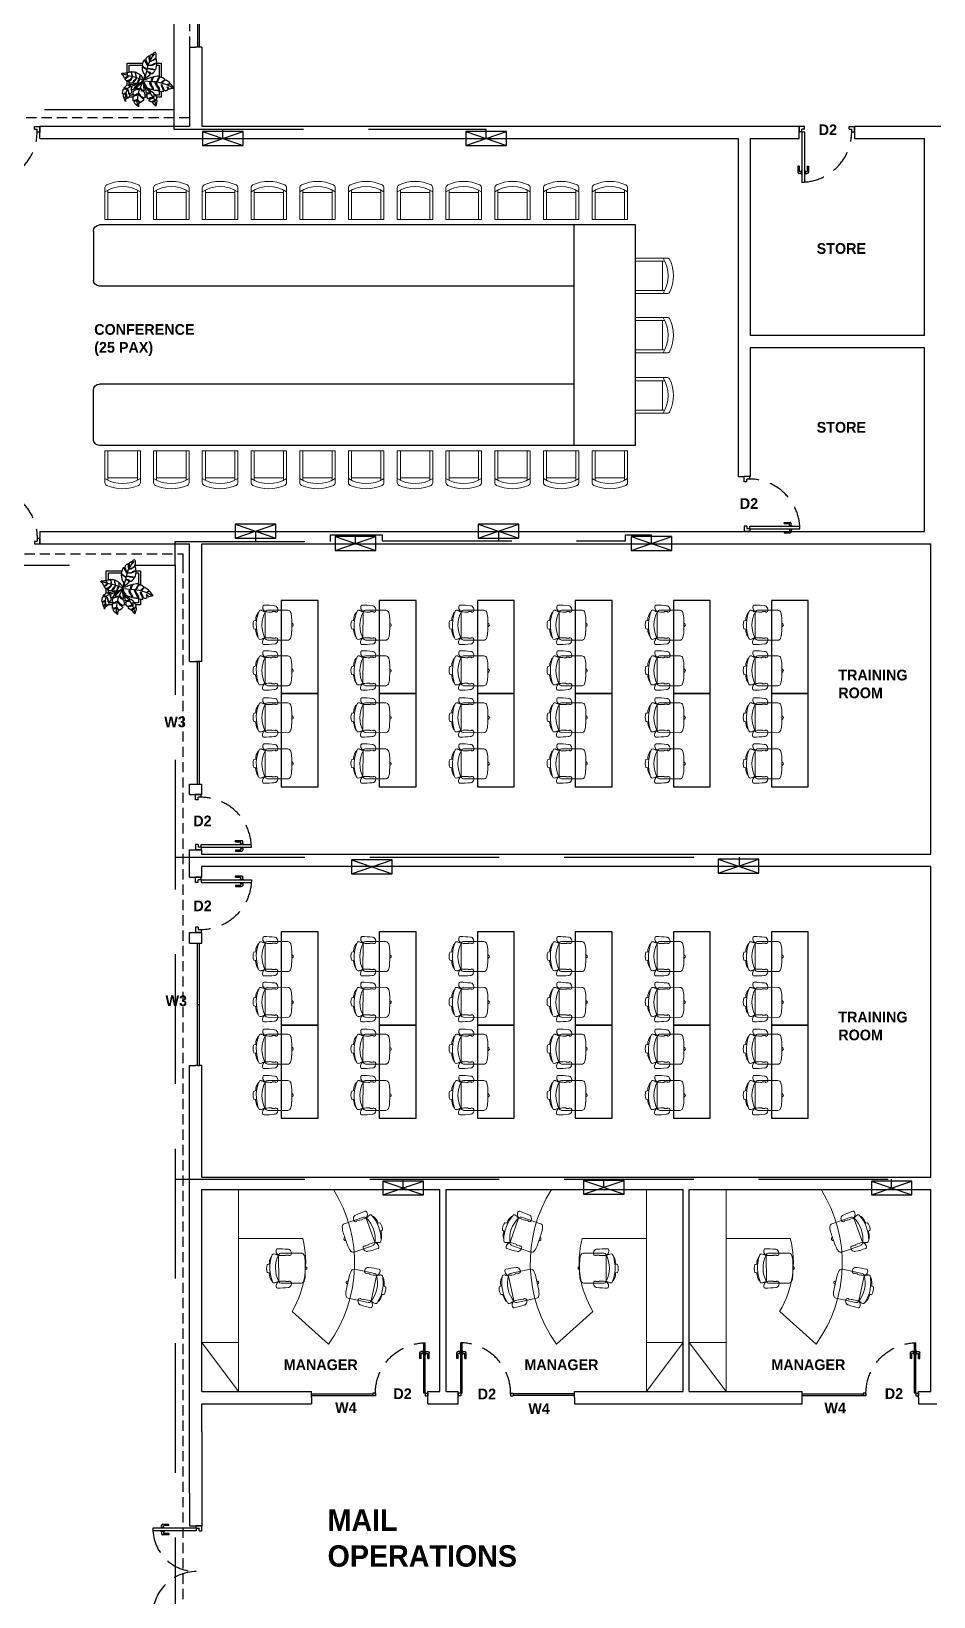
# Model space of a CAD drawing. Header units: inches. Extents: x 482566 to 494966, y -26460 to -22226.
# Drawn here: x 486227 to 486890, y -25134 to -23984 of the extents above; entities that cross this region are included whole.
import ezdxf
from ezdxf.enums import TextEntityAlignment as Align

# ---------------------------------------------------------------- set-up
doc = ezdxf.new("R2010")
doc.units = ezdxf.units.IN
doc.header["$LTSCALE"] = 15
doc.header["$MEASUREMENT"] = 0
for name, pattern in [('DASHED', [0.75, 0.5, -0.25]), ('HIDDEN2', [0.1875, 0.125, -0.0625]), ('TRATTEGGIATA2', [9.525, 6.35, -3.175])]:
    doc.linetypes.add(name, pattern=pattern)
for name, color, linetype in [('_new', 212, 'Continuous'), ('Ceco.NET 17', 3, 'Continuous'), ('GLAZING', 4, 'Continuous'), ('I-DOORS', 104, 'Continuous'), ('I-FURN', 4, 'Continuous'), ('I-WALL-IN', 3, 'Continuous'), ('SUI GAS LINE', 30, 'TRATTEGGIATA2'), ('Water Main', 5, 'DASHED')]:
    doc.layers.add(name, color=color, linetype=linetype)
doc.layers.add('A-furniture', color=50, linetype='Continuous', lineweight=9)
doc.layers.add('I-ANNO-TEXT', color=7, linetype='Continuous', lineweight=18)
doc.styles.add('ISO', font='ISO', dxfattribs={"width": 0.85})
doc.styles.add('MICRO', font='')
doc.styles.get('MICRO').set_extended_font_data('MicrogrammaSSi', bold=True)

# ---------------------------------------------------------------- blocks, each defined once
blk = doc.blocks.new('A$C6A0E07C9')
at = {"layer": 'A-furniture'}
for p, q in [((-0.214, 0.272), (0.118, 0.288)), ((-0.291, 0.02), (-0.289, 0.029)), ((-0.288, 0.01), (-0.291, 0.02)), ((-0.289, 0.029), (-0.284, 0.038)), ((-0.282, 0.002), (-0.288, 0.01)), ((-0.284, 0.038), (-0.276, 0.044)), ((-0.274, -0.003), (-0.282, 0.002)), ((-0.276, 0.044), (-0.267, 0.046)), ((-0.269, 0.177), (-0.266, 0.205)), ((-0.012, 0.242), (-0.025, 0.242)), ((-0.011, 0.243), (-0.012, 0.242)), ((-0.008, 0.248), (-0.011, 0.243)), ((-0.011, 0.243), (-0.011, 0.243)), ((0.038, 0.251), (-0.003, 0.25)), ((0.042, 0.251), (0.045, 0.247)), ((0.045, 0.247), (0.046, 0.246)), ((0.046, 0.246), (0.048, 0.245)), ((0.048, 0.245), (0.048, 0.245)), ((0.159, 0.25), (0.179, -0.167)), ((0.315, 0.121), (0.306, 0.12)), ((0.313, 0.121), (0.347, 0.116)), ((0.315, 0.152), (0.319, 0.129)), ((0.351, 0.113), (0.36, 0.088)), ((0.364, 0.015), (0.358, -0.011)), ((0.36, 0.088), (0.366, 0.051)), ((0.366, 0.051), (0.364, 0.015)), ((-0.264, -0.004), (-0.274, -0.003)), ((-0.189, -0.217), (0.143, -0.2)), ((0.009, -0.176), (-0.004, -0.177)), ((0.009, -0.176), (0.009, -0.176)), ((0.01, -0.176), (0.009, -0.176)), ((0.013, -0.182), (0.01, -0.176)), ((0.059, -0.18), (0.018, -0.183)), ((0.063, -0.179), (0.066, -0.175)), ((0.066, -0.175), (0.067, -0.174)), ((0.067, -0.174), (0.069, -0.173)), ((0.069, -0.173), (0.069, -0.173)), ((0.296, -0.147), (0.284, -0.159)), ((0.311, -0.022), (0.322, -0.023)), ((0.32, -0.023), (0.355, -0.015)), ((0.355, -0.015), (0.356, -0.013)), ((0.356, -0.013), (0.358, -0.011))]:
    blk.add_line(p, q, dxfattribs=at)
for centre, radius, start, end in [((-0.21, 0.223), 0.0487, 94.526, 161.0109), ((0.027, 0.278), 0.0792, 129.4999, 189.1152), ((-0.022, 0.271), 0.0292, 192.0047, 264.4409), ((0.007, 0.283), 0.0635, 94.0792, 117.5938), ((0.224, -0.892), 1.257, 92.3594, 100.1757), ((0.117, 0.241), 0.0463, 34.0902, 88.4441), ((0.149, 0.274), 0.0211, 279.8693, 313.3434), ((-0.249, 0.025), 0.471, 334.5973, 30.9732), ((0.187, 0.181), 0.0779, 100.0525, 108.2672), ((0.108, 0.326), 0.0879, 309.6726, 333.0223), ((0.172, 0.345), 0.0192, 28.1256, 89.2436), ((-1.125, 2.793), 2.849, 297.1157, 298.0695), ((-0.92, -0.013), 1.143, 14.0931, 15.0056), ((0.121, 0.323), 0.0749, 330.3794, 24.513), ((0.234, 0.223), 0.0597, 72.5282, 107.7011), ((0.195, 0.222), 0.0806, 25.5198, 45.5387), ((-0.301, 0.026), 0.614, 339.6108, 22.0467), ((0.182, 0.142), 0.452, 175.5289, 182.0991), ((72.219, 3.627), 72.574, 182.76527, 182.92488), ((0.594, -0.035), 0.893, 162.1203, 164.4323), ((-0.004, 0.244), 0.00623, 84.8455, 131.3174), ((0.037, 0.241), 0.0101, 64.5281, 88.6391), ((0.001, 1.553), 1.309, 272.0899, 276.676), ((0.17, 0.245), 0.0129, 130.1366, 158.0173), ((0.128, 0.125), 0.189, 8.0925, 40.8276), ((0.31, 0.129), 0.0088, 301.088, 3.1667), ((0.347, 0.111), 0.00513, 22.8184, 91.0076), ((0.081, -0.062), 0.341, 182.481, 200.7553), ((-0.186, -0.16), 0.0572, 202.8821, 266.1169), ((0.052, -0.207), 0.0792, 176.5782, 236.1936), ((0.002, -0.206), 0.0292, 101.2525, 173.6887), ((0.017, -0.177), 0.00623, 234.376, 280.848), ((0.058, -0.17), 0.0101, 277.0543, 301.1654), ((0.152, -1.479), 1.309, 89.0174, 93.6036), ((0.138, -0.155), 0.0449, 276.7939, 330.1521), ((0.172, -0.191), 0.0211, 52.3501, 85.8241), ((0.197, -0.155), 0.0211, 212.6602, 229.0352), ((0.163, -0.292), 0.122, 63.0548, 80.6357), ((0.136, -0.248), 0.0879, 32.6712, 56.0209), ((-0.92, -0.013), 1.143, 350.6964, 351.6126), ((0.149, -0.244), 0.0749, 341.1805, 35.314), ((0.324, 0.055), 0.26, 246.1539, 250.8174), ((0.249, -0.153), 0.0392, 254.2998, 275.9911), ((0.254, -0.14), 0.0518, 269.3553, 293.3788), ((0.116, -0.038), 0.211, 328.6962, 1.8079), ((0.318, -0.031), 0.00903, 2.1237, 63.3709), ((0.031, -0.214), 0.0635, 248.0997, 271.6142), ((0.131, 0.976), 1.257, 265.5178, 273.334), ((0.202, -0.26), 0.0192, 276.4498, 337.5679)]:
    blk.add_arc(centre, radius, start, end, dxfattribs=at)
blk = doc.blocks.new('*U164')
at = {"layer": 'A-furniture'}
for p, q in [((2.5, -0.6), (2.5, 0)), ((3.3, -0.6), (0, -0.6)), ((0.8, -0.6), (0.8, -1.65)), ((1.992, -1.476), (2.525, -2.072))]:
    blk.add_line(p, q, dxfattribs=at)
at = {"layer": 'A-furniture', "linetype": 'HIDDEN2'}
blk.add_line((2.5, 0), (3.3, -0.6), dxfattribs=at)
at = {"layer": 'A-furniture'}
for centre, radius, start, end in [((1.189, -0.145), 1.554, 255.5214, 301.111), ((1.204, -0.234), 2.264, 237.868, 305.7215)]:
    blk.add_arc(centre, radius, start, end, dxfattribs=at)
for p, rotation in [((1.323, -1.428), 86.85652716130764), ((0.691, -2.585), 248.0226334994808), ((1.546, -2.651), 279.5773348211345)]:
    blk.add_blockref('A$C6A0E07C9', p, dxfattribs=dict(at, rotation=rotation))
blk = doc.blocks.new('205')
at = {"layer": 'A-furniture'}
for p, q in [((-290, 207), (-290, -310)), ((-240, 168), (-240, -310)), ((-240, 130), (240, 130)), ((240, -310), (240, 168)), ((290, -310), (290, 207)), ((-290, -310), (290, -310))]:
    blk.add_line(p, q, dxfattribs=at)
for centre, radius, start, end in [((0, -310), 620, 65.0989, 114.9011), ((-240, 207), 50, 114.9011, 180), ((0, -310), 535, 57.1763, 122.8237), ((240, 207), 50, 360, 65.0989)]:
    blk.add_arc(centre, radius, start, end, dxfattribs=at)
at = {"layer": 'A-furniture', "style": 'ISO', "width": 0.85, "flags": 3}
blk.add_attdef('KAB', text='', height=100, dxfattribs=at).set_placement((0, 0), align=Align.CENTER)
blk = doc.blocks.new('door 1')
for p, q in [((86, 0), (0, 0)), ((0, -90), (0, 0)), ((86, -43), (86, 0)), ((814, 0), (900, 0)), ((814, -43), (814, 0)), ((900, -90), (900, 0)), ((43, -90), (0, -90)), ((86, -43), (43, -43)), ((43, -90), (43, -43)), ((43, -90), (43, -43)), ((43, -90), (43, -911)), ((43, -90), (86, -90)), ((86, -90), (86, -909)), ((814, -43), (857, -43)), ((857, -90), (857, -43)), ((857, -90), (857, -43)), ((857, -90), (900, -90)), ((857, -90), (857, -90)), ((-21, -652), (-21, -749)), ((0, -652), (-21, -652)), ((0, -652), (0, -738)), ((32, -738), (0, -738)), ((32, -727), (32, -781)), ((43, -727), (32, -727)), ((86, -727), (96, -727)), ((96, -727), (96, -781)), ((96, -738), (129, -738)), ((129, -652), (129, -738)), ((129, -652), (150, -652)), ((150, -652), (150, -749)), ((32, -770), (0, -770)), ((43, -781), (32, -781)), ((86, -781), (96, -781)), ((96, -770), (129, -770))]:
    blk.add_line(p, q)
at = {"linetype": 'DASHED', "ltscale": 50}
blk.add_arc((32, -86), 825, 270.745, 1.3972, dxfattribs=at)
for centre, start, end in [((0, -749), 180, 270), ((129, -749), 270, 0)]:
    blk.add_arc(centre, 21.4, start, end)
blk = doc.blocks.new('pivot door')
blk.add_line((-188253, -329835), (-188265, -329835))
at = {"layer": 'I-DOORS', "rotation": 180}
blk.add_blockref('door 1', (-188253, -329835), dxfattribs=at)
blk = doc.blocks.new('glass doors- 900')
for p, q in [((387081, -15046), (387081, -14225)), ((387102, -15046), (387102, -14226)), ((387017, -14483), (387017, -14387)), ((387038, -14483), (387017, -14483)), ((387070, -14366), (387038, -14366)), ((387038, -14483), (387038, -14398)), ((387070, -14398), (387038, -14398)), ((387081, -14355), (387070, -14355)), ((387070, -14408), (387070, -14355)), ((387081, -14408), (387070, -14408)), ((387102, -14355), (387113, -14355)), ((387102, -14408), (387113, -14408)), ((387113, -14408), (387113, -14355)), ((387113, -14366), (387145, -14366)), ((387113, -14398), (387145, -14398)), ((387145, -14483), (387145, -14398)), ((387145, -14483), (387167, -14483)), ((387167, -14483), (387167, -14387)), ((387038, -15046), (387038, -15093)), ((387081, -15046), (387038, -15046)), ((387081, -15046), (387081, -15093)), ((387081, -15046), (387081, -15093)), ((387081, -15046), (387102, -15046)), ((387895, -15046), (387895, -15093)), ((387895, -15046), (387895, -15093)), ((387895, -15046), (387895, -15046)), ((387895, -15046), (387938, -15046)), ((387938, -15046), (387938, -15093)), ((387081, -15093), (387038, -15093)), ((387895, -15093), (387938, -15093))]:
    blk.add_line(p, q)
at = {"linetype": 'DASHED', "ltscale": 50}
blk.add_arc((387070, -15050), 825, 358.6028, 89.255, dxfattribs=at)
for centre, start, end in [((387038, -14387), 90, 180), ((387145, -14387), 0, 90)]:
    blk.add_arc(centre, 21.4, start, end)
blk = doc.blocks.new('solid door-1500')
for p, q in [((410495, -4754), (410495, -4047)), ((410537, -4754), (410537, -4047)), ((411866, -4754), (411866, -4047)), ((411909, -4754), (411909, -4047)), ((410430, -4306), (410430, -4209)), ((410452, -4306), (410430, -4306)), ((410484, -4188), (410452, -4188)), ((410484, -4220), (410452, -4220)), ((410452, -4306), (410452, -4220)), ((410484, -4231), (410484, -4177)), ((410495, -4177), (410484, -4177)), ((410495, -4231), (410484, -4231)), ((410537, -4177), (410548, -4177)), ((410537, -4231), (410548, -4231)), ((410548, -4231), (410548, -4177)), ((410548, -4188), (410580, -4188)), ((410548, -4220), (410580, -4220)), ((410580, -4306), (410580, -4220)), ((410580, -4306), (410602, -4306)), ((410602, -4306), (410602, -4209)), ((411802, -4306), (411802, -4209)), ((411823, -4306), (411802, -4306)), ((411855, -4188), (411823, -4188)), ((411855, -4220), (411823, -4220)), ((411823, -4306), (411823, -4220)), ((411866, -4177), (411855, -4177)), ((411855, -4231), (411855, -4177)), ((411866, -4231), (411855, -4231)), ((411909, -4177), (411920, -4177)), ((411909, -4231), (411920, -4231)), ((411920, -4231), (411920, -4177)), ((411920, -4188), (411952, -4188)), ((411920, -4220), (411952, -4220)), ((411952, -4306), (411952, -4220)), ((411952, -4306), (411973, -4306)), ((411973, -4306), (411973, -4209)), ((410495, -4754), (410452, -4754)), ((410452, -4754), (410452, -4844)), ((410452, -4844), (410464, -4844)), ((410537, -4844), (410452, -4844)), ((410495, -4754), (410537, -4754)), ((410495, -4754), (410495, -4801)), ((410495, -4754), (410495, -4801)), ((410537, -4801), (410495, -4801)), ((410537, -4801), (410537, -4844)), ((411909, -4754), (411866, -4754)), ((411866, -4801), (411866, -4844)), ((411866, -4801), (411909, -4801)), ((411866, -4844), (411952, -4844)), ((411909, -4754), (411909, -4801)), ((411909, -4754), (411909, -4801)), ((411909, -4754), (411952, -4754)), ((411952, -4844), (411940, -4844)), ((411952, -4754), (411952, -4844))]:
    blk.add_line(p, q)
for points in [[(410495, -4047), (410537, -4047)], [(411909, -4047), (411866, -4047)]]:
    blk.add_lwpolyline(points)
at = {"linetype": 'DASHED', "ltscale": 50}
for centre, start, end in [((410495, -4754), 0, 86.5254), ((411909, -4754), 93.4746, 180)]:
    blk.add_arc(centre, 707, start, end, dxfattribs=at)
for centre, start, end in [((410452, -4209), 90, 180), ((410580, -4209), 0, 90), ((411823, -4209), 90, 180), ((411952, -4209), 0, 90)]:
    blk.add_arc(centre, 21.4, start, end)
blk = doc.blocks.new('Drawing10')
at = {"layer": 'Ceco.NET 17', "color": 7}
for p, q in [((-0.02, 0.263), (-0.059, 0.273)), ((0.029, 0.247), (-0.02, 0.263)), ((0.07, 0.24), (0.029, 0.247)), ((0.103, 0.231), (0.07, 0.24)), ((0.156, 0.21), (0.103, 0.231)), ((0.189, 0.199), (0.156, 0.21))]:
    blk.add_line(p, q, dxfattribs=at)
for points in [[(0, 0.276), (0, 0.4), (0.182, 0.4)], [(0.025, 0.293), (0.025, 0.375), (0.175, 0.375)], [(0.206, 0.225), (0.234, 0.312), (0.243, 0.364), (0.261, 0.413), (0.297, 0.476), (0.326, 0.508)], [(0.224, 0.4), (0.232, 0.4)], [(0.237, 0.375), (0.242, 0.375)], [(0.259, 0.375), (0.295, 0.375)], [(0.338, 0.4), (0.4, 0.4), (0.4, 0.232)], [(0.348, 0.375), (0.375, 0.375), (0.375, 0.24)], [(0, 0.23), (0, 0.238)], [(0, 0.142), (0, 0.191)], [(0.025, 0.19), (0.025, 0.202)], [(0.191, 0.189), (0.191, 0.164), (0.19, 0.141), (0.192, 0.118), (0.197, 0.094), (0.2, 0.079), (0.194, 0.076), (0.179, 0.082), (0.168, 0.093), (0.161, 0.107), (0.154, 0.102), (0.16, 0.091), (0.17, 0.076), (0.189, 0.069), (0.204, 0.057), (0.205, 0.04), (0.208, 0.023), (0.207, 0.007), (0.202, -0.007), (0.191, -0.008), (0.166, 0.008), (0.152, 0.026), (0.139, 0.043), (0.134, 0.037), (0.142, 0.022), (0.155, 0.007), (0.177, -0.01), (0.191, -0.021), (0.193, -0.032), (0.183, -0.043), (0.173, -0.051), (0.157, -0.061), (0.142, -0.052), (0.13, -0.036), (0.12, -0.034), (0.124, -0.043), (0.137, -0.054), (0.149, -0.063), (0.148, -0.067), (0.134, -0.077), (0.132, -0.096), (0.132, -0.113), (0.12, -0.102), (0.105, -0.09), (0.089, -0.075), (0.081, -0.058), (0.084, -0.048), (0.105, -0.042), (0.116, -0.037), (0.111, -0.031), (0.094, -0.037), (0.081, -0.04), (0.072, -0.043), (0.072, -0.025), (0.072, -0.007), (0.072, 0.008), (0.082, 0.015), (0.108, 0.023), (0.117, 0.031), (0.121, 0.039), (0.112, 0.035), (0.102, 0.028), (0.084, 0.025), (0.072, 0.035), (0.072, 0.055), (0.078, 0.07), (0.087, 0.087), (0.099, 0.088), (0.124, 0.093), (0.14, 0.094), (0.135, 0.098), (0.121, 0.099), (0.102, 0.098), (0.098, 0.102), (0.103, 0.108), (0.116, 0.119), (0.13, 0.132), (0.191, 0.189)], [(0.212, 0.19), (0.269, 0.184), (0.331, 0.182), (0.383, 0.173), (0.451, 0.152), (0.511, 0.127), (0.529, 0.115)], [(0.375, 0.234), (0.375, 0.222)], [(0.126, 0.15), (0.09, 0.139), (0.044, 0.125), (0.007, 0.107), (-0.008, 0.075), (-0.019, 0.031), (-0.023, -0.012)], [(0.072, 0), (0.018, 0)], [(0.025, 0.134), (0.025, 0.169)], [(0.025, 0.03), (0.025, 0.042)], [(0.11, 0.025), (0.029, 0.025)], [(0.185, 0.178), (0.165, 0.136), (0.14, 0.087), (0.126, 0.037), (0.12, -0.01), (0.114, -0.055), (0.117, -0.082), (0.127, -0.102)], [(0.153, 0.025), (0.14, 0.025)], [(0.179, 0), (0.164, 0)], [(0.235, 0), (0.204, 0)], [(0.231, 0.025), (0.207, 0.025)], [(0.218, 0.108), (0.265, 0.06), (0.283, 0.028), (0.312, -0.014), (0.323, -0.05), (0.331, -0.093)], [(0.315, 0), (0.309, 0)], [(0.318, 0.025), (0.311, 0.025)], [(0.375, 0.099), (0.375, 0.025), (0.33, 0.025)], [(0.4, 0.068), (0.4, 0), (0.342, 0)]]:
    blk.add_lwpolyline(points, dxfattribs=at)
for points in [[(0.331, 0.528), (0.32, 0.524), (0.312, 0.519), (0.305, 0.512), (0.303, 0.502), (0.302, 0.488), (0.297, 0.489), (0.297, 0.5), (0.294, 0.505), (0.289, 0.504), (0.28, 0.496), (0.271, 0.491), (0.266, 0.483), (0.266, 0.466), (0.266, 0.443), (0.266, 0.43), (0.262, 0.426), (0.26, 0.433), (0.259, 0.456), (0.261, 0.479), (0.255, 0.482), (0.243, 0.473), (0.234, 0.468), (0.226, 0.462), (0.22, 0.453), (0.218, 0.439), (0.225, 0.417), (0.233, 0.398), (0.243, 0.379), (0.242, 0.371), (0.236, 0.375), (0.232, 0.386), (0.223, 0.402), (0.212, 0.423), (0.209, 0.437), (0.198, 0.435), (0.188, 0.417), (0.184, 0.408), (0.18, 0.396), (0.174, 0.372), (0.189, 0.355), (0.203, 0.347), (0.221, 0.334), (0.227, 0.323), (0.23, 0.315), (0.224, 0.319), (0.217, 0.33), (0.2, 0.34), (0.183, 0.352), (0.174, 0.355), (0.174, 0.348), (0.177, 0.325), (0.183, 0.3), (0.19, 0.282), (0.203, 0.266), (0.203, 0.253), (0.194, 0.21), (0.213, 0.227), (0.233, 0.24), (0.269, 0.267), (0.269, 0.27), (0.26, 0.283), (0.237, 0.295), (0.233, 0.306), (0.241, 0.302), (0.265, 0.293), (0.279, 0.277), (0.288, 0.276), (0.289, 0.275), (0.292, 0.278), (0.308, 0.291), (0.319, 0.301), (0.325, 0.309), (0.32, 0.318), (0.302, 0.321), (0.281, 0.325), (0.255, 0.331), (0.243, 0.335), (0.248, 0.336), (0.269, 0.337), (0.297, 0.331), (0.325, 0.325), (0.335, 0.326), (0.341, 0.338), (0.345, 0.361), (0.349, 0.379), (0.349, 0.394), (0.332, 0.39), (0.302, 0.376), (0.276, 0.372), (0.258, 0.37), (0.259, 0.376), (0.278, 0.377), (0.297, 0.384), (0.318, 0.394), (0.338, 0.4), (0.346, 0.41), (0.345, 0.427), (0.343, 0.446), (0.323, 0.442), (0.306, 0.43), (0.285, 0.42), (0.272, 0.42), (0.286, 0.427), (0.309, 0.438), (0.328, 0.452), (0.34, 0.456), (0.34, 0.479), (0.34, 0.499), (0.34, 0.512), (0.336, 0.519)], [(-0.066, 0.275), (-0.059, 0.28), (-0.052, 0.283), (-0.038, 0.283), (-0.021, 0.284), (-0.008, 0.285), (-0.001, 0.28), (0.001, 0.27), (0.005, 0.258), (0.009, 0.257), (0.006, 0.266), (0.004, 0.277), (0.005, 0.287), (0.009, 0.289), (0.02, 0.292), (0.03, 0.295), (0.038, 0.296), (0.048, 0.289), (0.052, 0.271), (0.055, 0.257), (0.057, 0.245), (0.063, 0.247), (0.06, 0.265), (0.055, 0.282), (0.051, 0.293), (0.049, 0.298), (0.052, 0.3), (0.067, 0.298), (0.08, 0.297), (0.093, 0.295), (0.094, 0.279), (0.097, 0.261), (0.102, 0.245), (0.103, 0.236), (0.107, 0.232), (0.109, 0.237), (0.105, 0.253), (0.1, 0.268), (0.099, 0.281), (0.103, 0.293), (0.109, 0.29), (0.118, 0.283), (0.131, 0.278), (0.144, 0.268), (0.147, 0.25), (0.145, 0.229), (0.148, 0.216), (0.151, 0.222), (0.151, 0.232), (0.15, 0.246), (0.151, 0.254), (0.149, 0.261), (0.153, 0.261), (0.16, 0.255), (0.17, 0.243), (0.175, 0.232), (0.184, 0.219), (0.192, 0.204), (0.184, 0.192), (0.172, 0.182), (0.164, 0.173), (0.153, 0.168), (0.138, 0.166), (0.128, 0.169), (0.131, 0.178), (0.139, 0.192), (0.144, 0.201), (0.145, 0.207), (0.136, 0.207), (0.13, 0.198), (0.123, 0.175), (0.119, 0.165), (0.113, 0.16), (0.101, 0.159), (0.086, 0.159), (0.076, 0.16), (0.07, 0.168), (0.077, 0.18), (0.094, 0.197), (0.105, 0.21), (0.108, 0.221), (0.104, 0.225), (0.097, 0.212), (0.086, 0.2), (0.075, 0.19), (0.066, 0.176), (0.059, 0.166), (0.051, 0.163), (0.037, 0.164), (0.027, 0.167), (0.011, 0.182), (0.024, 0.189), (0.046, 0.208), (0.056, 0.22), (0.06, 0.228), (0.061, 0.236), (0.054, 0.234), (0.048, 0.221), (0.034, 0.207), (0.02, 0.2), (0.006, 0.19), (-0.006, 0.192), (-0.016, 0.199), (-0.022, 0.206), (-0.025, 0.215), (-0.009, 0.225), (0.006, 0.233), (0.015, 0.242), (0.01, 0.245), (0, 0.238), (-0.011, 0.232), (-0.025, 0.222), (-0.03, 0.223), (-0.033, 0.231), (-0.041, 0.249), (-0.053, 0.26), (-0.063, 0.271)], [(0.547, 0.11), (0.54, 0.118), (0.532, 0.126), (0.525, 0.137), (0.516, 0.148), (0.509, 0.156), (0.5, 0.156), (0.49, 0.152), (0.48, 0.141), (0.478, 0.146), (0.486, 0.156), (0.5, 0.159), (0.5, 0.166), (0.494, 0.172), (0.48, 0.183), (0.468, 0.192), (0.455, 0.2), (0.441, 0.194), (0.428, 0.187), (0.419, 0.178), (0.411, 0.169), (0.405, 0.172), (0.414, 0.183), (0.423, 0.191), (0.434, 0.198), (0.441, 0.202), (0.446, 0.208), (0.437, 0.213), (0.416, 0.227), (0.401, 0.232), (0.387, 0.234), (0.37, 0.217), (0.362, 0.2), (0.351, 0.184), (0.342, 0.185), (0.354, 0.197), (0.36, 0.213), (0.369, 0.226), (0.376, 0.235), (0.375, 0.241), (0.365, 0.245), (0.35, 0.245), (0.332, 0.242), (0.31, 0.239), (0.301, 0.227), (0.293, 0.205), (0.288, 0.186), (0.284, 0.196), (0.291, 0.218), (0.295, 0.226), (0.297, 0.231), (0.293, 0.234), (0.278, 0.23), (0.257, 0.222), (0.245, 0.217), (0.23, 0.21), (0.219, 0.207), (0.193, 0.203), (0.197, 0.184), (0.202, 0.158), (0.211, 0.143), (0.223, 0.13), (0.23, 0.115), (0.248, 0.106), (0.267, 0.098), (0.294, 0.089), (0.297, 0.095), (0.294, 0.111), (0.284, 0.125), (0.273, 0.14), (0.267, 0.158), (0.267, 0.172), (0.271, 0.174), (0.277, 0.171), (0.277, 0.152), (0.288, 0.135), (0.296, 0.124), (0.305, 0.103), (0.306, 0.087), (0.325, 0.084), (0.344, 0.081), (0.362, 0.076), (0.368, 0.082), (0.366, 0.093), (0.354, 0.119), (0.344, 0.135), (0.336, 0.148), (0.328, 0.168), (0.334, 0.172), (0.346, 0.152), (0.358, 0.13), (0.373, 0.107), (0.377, 0.091), (0.376, 0.078), (0.383, 0.072), (0.403, 0.068), (0.412, 0.067), (0.426, 0.069), (0.43, 0.074), (0.422, 0.085), (0.416, 0.103), (0.405, 0.125), (0.401, 0.139), (0.401, 0.148), (0.407, 0.147), (0.411, 0.135), (0.419, 0.116), (0.427, 0.095), (0.438, 0.082), (0.454, 0.076), (0.462, 0.078), (0.473, 0.085), (0.479, 0.096), (0.47, 0.116), (0.474, 0.124), (0.478, 0.112), (0.485, 0.101), (0.49, 0.094), (0.501, 0.098), (0.515, 0.102), (0.524, 0.106), (0.537, 0.105)], [(-0.02, -0.051), (-0.027, -0.031), (-0.033, -0.013), (-0.042, 0.014), (-0.044, 0.024), (-0.029, 0.039), (-0.019, 0.044), (-0.016, 0.05), (-0.023, 0.049), (-0.034, 0.045), (-0.042, 0.037), (-0.049, 0.037), (-0.053, 0.049), (-0.049, 0.062), (-0.045, 0.089), (-0.037, 0.094), (-0.019, 0.097), (-0.004, 0.096), (0, 0.099), (-0.007, 0.101), (-0.027, 0.105), (-0.039, 0.105), (-0.037, 0.111), (-0.028, 0.119), (-0.014, 0.13), (-0.001, 0.143), (0.017, 0.14), (0.033, 0.129), (0.045, 0.128), (0.038, 0.133), (0.027, 0.138), (0.027, 0.145), (0.037, 0.147), (0.069, 0.152), (0.123, 0.156), (0.151, 0.158), (0.123, 0.138), (0.091, 0.116), (0.071, 0.087), (0.054, 0.088), (0.05, 0.102), (0.057, 0.122), (0.054, 0.125), (0.046, 0.111), (0.044, 0.093), (0.051, 0.08), (0.055, 0.068), (0.049, 0.052), (0.039, 0.035), (0.025, 0.043), (0.021, 0.065), (0.012, 0.088), (0.004, 0.093), (0.009, 0.078), (0.014, 0.06), (0.016, 0.044), (0.023, 0.032), (0.031, 0.023), (0.024, 0.008), (0.015, -0.005), (0.009, -0.013), (0, 0), (-0.004, 0.026), (-0.01, 0.039), (-0.012, 0.029), (-0.007, 0.004), (-0.004, -0.007), (0.003, -0.017), (-0.011, -0.021), (-0.018, -0.023)], [(0.203, 0.147), (0.221, 0.112), (0.237, 0.101), (0.268, 0.081), (0.273, 0.073), (0.272, 0.067), (0.27, 0.056), (0.274, 0.051), (0.278, 0.064), (0.283, 0.071), (0.29, 0.066), (0.298, 0.059), (0.31, 0.052), (0.313, 0.037), (0.311, 0.023), (0.307, 0.007), (0.31, -0.006), (0.316, 0), (0.315, 0.011), (0.318, 0.027), (0.322, 0.035), (0.327, 0.03), (0.335, 0.013), (0.345, -0.005), (0.344, -0.017), (0.333, -0.03), (0.322, -0.044), (0.33, -0.043), (0.337, -0.033), (0.348, -0.031), (0.349, -0.048), (0.344, -0.067), (0.339, -0.086), (0.335, -0.104), (0.312, -0.083), (0.306, -0.071), (0.299, -0.066), (0.302, -0.055), (0.313, -0.049), (0.315, -0.041), (0.306, -0.046), (0.294, -0.053), (0.291, -0.06), (0.279, -0.055), (0.266, -0.047), (0.255, -0.032), (0.269, -0.019), (0.287, -0.014), (0.3, -0.011), (0.299, -0.004), (0.286, -0.007), (0.271, -0.009), (0.256, -0.017), (0.247, -0.019), (0.238, -0.009), (0.233, 0.008), (0.233, 0.019), (0.228, 0.033), (0.237, 0.041), (0.256, 0.042), (0.265, 0.044), (0.264, 0.049), (0.256, 0.047), (0.236, 0.046), (0.228, 0.045), (0.222, 0.073), (0.216, 0.101), (0.206, 0.131)]]:
    blk.add_lwpolyline(points, close=True, dxfattribs=at)
for radius, start, end in [(0.152, 66.8462, 69.1635), (0.152, 207.3985, 208.1983), (0.11, 239.4978, 242.4297), (0.11, 256.133, 263.4421)]:
    blk.add_arc((0.19, 0.193), radius, start, end, dxfattribs=at)

msp = doc.modelspace()

# ---------------------------------------------------------------- linework, layer by layer
at = {"ltscale": 3}
for p, q in [((486382.4, -24057.4), (486352.6, -24057.4)), ((486352.6, -24057.4), (486352.6, -24067.6)), ((486352.6, -24067.6), (486382.4, -24057.4)), ((486382.4, -24057.4), (486352.6, -24057.4)), ((486352.6, -24057.4), (486382.4, -24067.6)), ((486382.4, -24067.6), (486382.4, -24057.4)), ((486575.9, -24057.4), (486546.1, -24057.4)), ((486546.1, -24057.4), (486546.1, -24067.6)), ((486546.1, -24067.6), (486575.9, -24057.4)), ((486575.9, -24057.4), (486546.1, -24057.4)), ((486546.1, -24057.4), (486575.9, -24067.6)), ((486575.9, -24067.6), (486575.9, -24057.4)), ((486352.6, -24067.6), (486382.4, -24067.6)), ((486546.1, -24067.6), (486575.9, -24067.6)), ((486406.4, -24345.9), (486376.6, -24345.9)), ((486376.6, -24345.9), (486376.6, -24356.1)), ((486376.6, -24356.1), (486406.4, -24345.9)), ((486406.4, -24345.9), (486376.6, -24345.9)), ((486376.6, -24345.9), (486406.4, -24356.1)), ((486406.4, -24356.1), (486406.4, -24345.9)), ((486584.9, -24345.9), (486555.1, -24345.9)), ((486555.1, -24345.9), (486555.1, -24356.1)), ((486555.1, -24356.1), (486584.9, -24345.9)), ((486584.9, -24345.9), (486555.1, -24345.9)), ((486555.1, -24345.9), (486584.9, -24356.1)), ((486584.9, -24356.1), (486584.9, -24345.9)), ((486376.6, -24356.1), (486406.4, -24356.1)), ((486479.9, -24354.9), (486450.1, -24354.9)), ((486450.1, -24354.9), (486450.1, -24365.1)), ((486450.1, -24365.1), (486479.9, -24354.9)), ((486479.9, -24354.9), (486450.1, -24354.9)), ((486450.1, -24354.9), (486479.9, -24365.1)), ((486479.9, -24365.1), (486479.9, -24354.9)), ((486555.1, -24356.1), (486584.9, -24356.1)), ((486697.4, -24354.9), (486667.6, -24354.9)), ((486667.6, -24354.9), (486667.6, -24365.1)), ((486667.6, -24365.1), (486697.4, -24354.9)), ((486697.4, -24354.9), (486667.6, -24354.9)), ((486667.6, -24354.9), (486697.4, -24365.1)), ((486697.4, -24365.1), (486697.4, -24354.9)), ((486450.1, -24365.1), (486479.9, -24365.1)), ((486667.6, -24365.1), (486697.4, -24365.1)), ((486491.9, -24592.4), (486462.1, -24592.4)), ((486462.1, -24592.4), (486462.1, -24602.6)), ((486462.1, -24602.6), (486491.9, -24592.4)), ((486491.9, -24592.4), (486462.1, -24592.4)), ((486462.1, -24592.4), (486491.9, -24602.6)), ((486491.9, -24602.6), (486491.9, -24592.4)), ((486761.4, -24591.9), (486731.6, -24591.9)), ((486731.6, -24591.9), (486731.6, -24602.1)), ((486731.6, -24602.1), (486761.4, -24591.9)), ((486761.4, -24591.9), (486731.6, -24591.9)), ((486731.6, -24591.9), (486761.4, -24602.1)), ((486761.4, -24602.1), (486761.4, -24591.9)), ((486462.1, -24602.6), (486491.9, -24602.6)), ((486731.6, -24602.1), (486761.4, -24602.1)), ((486514.9, -24828.4), (486485.1, -24828.4)), ((486485.1, -24828.4), (486485.1, -24838.6)), ((486485.1, -24838.6), (486514.9, -24828.4)), ((486514.9, -24828.4), (486485.1, -24828.4)), ((486485.1, -24828.4), (486514.9, -24838.6)), ((486514.9, -24838.6), (486514.9, -24828.4)), ((486662.4, -24827.9), (486632.6, -24827.9)), ((486632.6, -24827.9), (486632.6, -24838.1)), ((486632.6, -24838.1), (486662.4, -24827.9)), ((486662.4, -24827.9), (486632.6, -24827.9)), ((486632.6, -24827.9), (486662.4, -24838.1)), ((486662.4, -24838.1), (486662.4, -24827.9)), ((486873.9, -24828.4), (486844.1, -24828.4)), ((486844.1, -24828.4), (486844.1, -24838.6)), ((486844.1, -24838.6), (486873.9, -24828.4)), ((486873.9, -24828.4), (486844.1, -24828.4)), ((486844.1, -24828.4), (486873.9, -24838.6)), ((486873.9, -24838.6), (486873.9, -24828.4)), ((486485.1, -24838.6), (486514.9, -24838.6)), ((486632.6, -24838.1), (486662.4, -24838.1)), ((486844.1, -24838.6), (486873.9, -24838.6))]:
    msp.add_line(p, q, dxfattribs=at)
at = {"layer": '_new'}
msp.add_line((486392.4, -24360.2, 6.9), (486403.7, -24360.2, 6.9), dxfattribs=at)
at = {"layer": '_new', "elevation": 6.9}
msp.add_lwpolyline([(486793.2, -24983), (486793.2, -24983)], dxfattribs=at)
at = {"layer": 'GLAZING', "elevation": 6.9}
for points in [[(486349, -23995.4), (486349, -23950.4)], [(486350.4, -23995.4), (486350.4, -23950.4)], [(486348.9, -24536.7), (486348.9, -24446.7)], [(486350.3, -24536.7), (486350.3, -24446.7)], [(486348.9, -24743.6), (486348.9, -24653.6)], [(486350.3, -24743.6), (486350.3, -24653.6)], [(486348.9, -24698.6), (486350.3, -24698.6)], [(486432.5, -24984.6), (486477.5, -24984.6)], [(486432.5, -24985.9), (486477.5, -24985.9)], [(486477.5, -24984.6), (486477.5, -24985.9)], [(486580.9, -24984.6), (486580.9, -24985.9)], [(486625.9, -24984.6), (486580.9, -24984.6)], [(486625.9, -24985.9), (486580.9, -24985.9)], [(486793.2, -24984.6), (486838.2, -24984.6)], [(486793.2, -24985.9), (486838.2, -24985.9)], [(486838.2, -24984.6), (486838.2, -24985.9)]]:
    msp.add_lwpolyline(points, dxfattribs=at)
at = {"layer": 'I-FURN'}
for p, q in [((486670.7, -24125.9, 6.9), (486276.8, -24125.9, 6.9)), ((486625.7, -24287.9, 6.9), (486625.7, -24125.9, 6.9)), ((486670.7, -24287.9, 6.9), (486670.7, -24125.9, 6.9)), ((486272.3, -24130.4, 6.9), (486272.3, -24166.4, 6.9)), ((486625.7, -24170.9, 6.9), (486276.8, -24170.9, 6.9)), ((486625.7, -24242.9, 6.9), (486276.8, -24242.9, 6.9)), ((486272.3, -24283.4, 6.9), (486272.3, -24247.4, 6.9)), ((486670.7, -24287.9, 6.9), (486276.8, -24287.9, 6.9))]:
    msp.add_line(p, q, dxfattribs=at)
at = {"layer": 'I-FURN', "elevation": 6.9}
for points in [[(486437.4, -24401.9), (486410.4, -24401.9), (486410.4, -24470.3), (486437.4, -24470.3)], [(486509.5, -24401.9), (486482.4, -24401.9), (486482.4, -24470.3), (486509.5, -24470.3)], [(486581.5, -24401.9), (486554.5, -24401.9), (486554.5, -24470.3), (486581.5, -24470.3)], [(486653.6, -24401.9), (486626.5, -24401.9), (486626.5, -24470.3), (486653.6, -24470.3)], [(486725.6, -24401.9), (486698.6, -24401.9), (486698.6, -24470.3), (486725.6, -24470.3)], [(486797.7, -24401.9), (486770.6, -24401.9), (486770.6, -24470.3), (486797.7, -24470.3)], [(486437.4, -24470.3), (486410.4, -24470.3), (486410.4, -24538.7), (486437.4, -24538.7)], [(486509.5, -24470.3), (486482.4, -24470.3), (486482.4, -24538.7), (486509.5, -24538.7)], [(486581.5, -24470.3), (486554.5, -24470.3), (486554.5, -24538.7), (486581.5, -24538.7)], [(486653.6, -24470.3), (486626.5, -24470.3), (486626.5, -24538.7), (486653.6, -24538.7)], [(486725.6, -24470.3), (486698.6, -24470.3), (486698.6, -24538.7), (486725.6, -24538.7)], [(486797.7, -24470.3), (486770.6, -24470.3), (486770.6, -24538.7), (486797.7, -24538.7)], [(486437.4, -24645.4), (486410.4, -24645.4), (486410.4, -24713.9), (486437.4, -24713.9)], [(486509.5, -24645.4), (486482.4, -24645.4), (486482.4, -24713.9), (486509.5, -24713.9)], [(486581.5, -24645.4), (486554.5, -24645.4), (486554.5, -24713.9), (486581.5, -24713.9)], [(486653.6, -24645.4), (486626.5, -24645.4), (486626.5, -24713.9), (486653.6, -24713.9)], [(486725.6, -24645.4), (486698.6, -24645.4), (486698.6, -24713.9), (486725.6, -24713.9)], [(486797.7, -24645.4), (486770.6, -24645.4), (486770.6, -24713.9), (486797.7, -24713.9)], [(486437.4, -24713.9), (486410.4, -24713.9), (486410.4, -24782.3), (486437.4, -24782.3)], [(486509.5, -24713.9), (486482.4, -24713.9), (486482.4, -24782.3), (486509.5, -24782.3)], [(486581.5, -24713.9), (486554.5, -24713.9), (486554.5, -24782.3), (486581.5, -24782.3)], [(486653.6, -24713.9), (486626.5, -24713.9), (486626.5, -24782.3), (486653.6, -24782.3)], [(486725.6, -24713.9), (486698.6, -24713.9), (486698.6, -24782.3), (486725.6, -24782.3)], [(486797.7, -24713.9), (486770.6, -24713.9), (486770.6, -24782.3), (486797.7, -24782.3)]]:
    msp.add_lwpolyline(points, close=True, dxfattribs=at)
at = {"layer": 'I-FURN', "extrusion": (0, 0, -1)}
for centre, major_axis, start_param, end_param in [((486276.8, -24130.4, 6.9), (-3.18, 3.18), 5.497787, 7.068583), ((486276.8, -24166.4, 6.9), (-3.18, 3.18), 3.926991, 5.497787), ((486276.8, -24247.4, 6.9), (3.18, 3.18), 3.926991, 5.497787), ((486276.8, -24283.4, 6.9), (3.18, 3.18), 2.356194, 3.926991)]:
    msp.add_ellipse(centre, major_axis=major_axis, ratio=1, start_param=start_param, end_param=end_param, dxfattribs=at)
at = {"layer": 'I-WALL-IN'}
for p, q in [((486342.9, -23995.4, 6.9), (486342.9, -24053.5, 6.9)), ((486342.9, -23995.4, 6.9), (486347.4, -23995.4, 6.9)), ((486351.9, -23995.4, 6.9), (486351.9, -24053.5, 6.9)), ((486232.9, -24053.5, 6.9), (486232.9, -24058, 6.9)), ((486232.9, -24062.5, 6.9), (486232.9, -24058, 6.9)), ((486791.1, -24053.5, 6.9), (486791.1, -24058, 6.9)), ((486791.1, -24062.5, 6.9), (486791.1, -24058, 6.9)), ((486831.6, -24053.5, 6.9), (486831.6, -24060.4, 6.9)), ((486342.9, -24062.5, 6.9), (486351.9, -24062.5, 6.9)), ((486831.6, -24060.4, 6.9), (486831.6, -24062.5, 6.9)), ((486746.1, -24207.2, 6.9), (486746.1, -24211.7, 6.9)), ((486883.2, -24207.2, 6.9), (486755.1, -24207.2, 6.9)), ((486883.2, -24216.2, 6.9), (486755.1, -24216.2, 6.9)), ((486746.1, -24310.7, 6.9), (486750.6, -24310.7, 6.9)), ((486755.1, -24310.7, 6.9), (486750.6, -24310.7, 6.9)), ((486232.9, -24351.2, 6.9), (486232.9, -24355.7, 6.9)), ((486232.9, -24360.2, 6.9), (486232.9, -24355.7, 6.9)), ((486347.4, -24351.2, 6.9), (486392.4, -24351.2, 6.9)), ((486392.4, -24351.2, 6.9), (486883.2, -24351.2, 6.9)), ((486755.1, -24351.2, 6.9), (486750.6, -24351.2, 6.9)), ((486342.9, -24400.7, 6.9), (486342.9, -24360.2, 6.9)), ((486351.9, -24360.2, 6.9), (486403.7, -24360.2, 6.9)), ((486351.9, -24400.7, 6.9), (486351.9, -24360.2, 6.9)), ((486392.4, -24360.2, 6.9), (486887.7, -24360.2, 6.9)), ((486342.9, -24446.7, 6.9), (486348.9, -24446.7, 6.9)), ((486351.9, -24446.7, 6.9), (486347.4, -24446.7, 6.9)), ((486342.9, -24536.7, 6.9), (486347.4, -24536.7, 6.9)), ((486347.4, -24536.7, 6.9), (486351.9, -24536.7, 6.9)), ((486342.9, -24544.5, 6.9), (486347.4, -24544.5, 6.9)), ((486347.4, -24544.5, 6.9), (486351.9, -24544.5, 6.9)), ((486342.9, -24585, 6.9), (486347.4, -24585, 6.9)), ((486342.9, -24597.4, 6.9), (486342.9, -24588.4, 6.9)), ((486347.4, -24585, 6.9), (486351.9, -24585, 6.9)), ((486342.9, -24605.2, 6.9), (486347.4, -24605.2, 6.9)), ((486347.4, -24605.2, 6.9), (486351.9, -24605.2, 6.9)), ((486342.9, -24645.7, 6.9), (486347.4, -24645.7, 6.9)), ((486347.4, -24645.7, 6.9), (486351.9, -24645.7, 6.9)), ((486342.9, -24653.6, 6.9), (486348.9, -24653.6, 6.9)), ((486347.4, -24653.6, 6.9), (486351.9, -24653.6, 6.9)), ((486342.9, -24743.6, 6.9), (486347.4, -24743.6, 6.9)), ((486351.9, -24743.6, 6.9), (486347.4, -24743.6, 6.9)), ((486342.9, -24992, 6.9), (486342.9, -24825.5, 6.9)), ((486527, -24825.5, 6.9), (486705.8, -24825.5, 6.9)), ((486705.8, -24825.5, 6.9), (486710.3, -24825.5, 6.9)), ((486432.5, -24987.5, 6.9), (486432.5, -24983, 6.9)), ((486432.5, -24987.5, 6.9), (486432.5, -24992, 6.9)), ((486518, -24987.5, 6.9), (486518, -24983, 6.9)), ((486518, -24992, 6.9), (486518, -24986.3, 6.9)), ((486540.4, -24987.5, 6.9), (486540.4, -24983, 6.9)), ((486540.4, -24992, 6.9), (486540.4, -24986.3, 6.9)), ((486625.9, -24987.5, 6.9), (486625.9, -24983, 6.9)), ((486625.9, -24987.5, 6.9), (486625.9, -24992, 6.9)), ((486793.2, -24987.5, 6.9), (486793.2, -24983, 6.9)), ((486793.2, -24992, 6.9), (486793.2, -24987.5, 6.9)), ((486878.7, -24987.5, 6.9), (486878.7, -24983, 6.9)), ((486878.7, -24987.5, 6.9), (486878.7, -24992, 6.9)), ((486342.9, -25057.7, 6.9), (486342.9, -24992, 6.9)), ((486527, -24992, 6.9), (486531.5, -24992, 6.9)), ((486705.8, -24992, 6.9), (486710.3, -24992, 6.9)), ((486887.7, -24992, 6.9), (486892.2, -24992, 6.9)), ((486351.9, -25012.7, 6.9), (486351.9, -25057.7, 6.9)), ((486342.9, -25081.6, 6.9), (486351.9, -25081.6, 6.9)), ((486347.4, -25081.6, 6.9), (486351.9, -25081.6, 6.9))]:
    msp.add_line(p, q, dxfattribs=at)
at = {"layer": 'I-WALL-IN', "elevation": 6.9}
for points in [[(486351.9, -23995.4), (486347.4, -23995.4)], [(486232.9, -24053.5), (486342.9, -24053.5)], [(486351.9, -24053.5), (486791.1, -24053.5)], [(486831.6, -24053.5), (487050.8, -24053.5)], [(486232.9, -24062.5), (486342.9, -24062.5)], [(486351.9, -24062.5), (486746.1, -24062.5)], [(486746.1, -24062.5), (486746.1, -24207.2)], [(486755.1, -24062.5), (486791.1, -24062.5)], [(486755.1, -24062.5), (486755.1, -24207.2)], [(486831.6, -24062.5), (486883.2, -24062.5)], [(486883.2, -24207.2), (486883.2, -24062.5)], [(486746.1, -24211.7), (486746.1, -24310.7)], [(486755.1, -24216.2), (486755.1, -24310.7)], [(486883.2, -24351.2), (486883.2, -24216.2)], [(486232.9, -24351.2), (486347.4, -24351.2)], [(486750.6, -24351.2), (486750.6, -24351.2)], [(486750.6, -24351.2), (486750.6, -24351.2)], [(486232.9, -24360.2), (486342.9, -24360.2)], [(486887.7, -24588.4), (486887.7, -24360.2)], [(486342.9, -24446.7), (486342.9, -24400.7)], [(486351.9, -24446.7), (486351.9, -24400.7)], [(486348.9, -24446.7), (486350.3, -24446.7)], [(486342.9, -24544.5), (486342.9, -24536.7)], [(486351.9, -24544.5), (486351.9, -24536.7)], [(486342.9, -24588.4), (486342.9, -24585)], [(486347.4, -24585), (486347.4, -24585)], [(486351.9, -24588.4), (486351.9, -24585)], [(486887.7, -24588.4), (486351.9, -24588.4)], [(486342.9, -24605.2), (486342.9, -24597.4)], [(486351.9, -24605.2), (486351.9, -24597.4)], [(486351.9, -24605.2), (486351.9, -24597.4)], [(486887.7, -24597.4), (486351.9, -24597.4)], [(486887.7, -24825.5), (486887.7, -24597.4)], [(486347.4, -24605.2), (486347.4, -24605.2)], [(486342.9, -24653.6), (486342.9, -24645.7)], [(486351.9, -24653.6), (486351.9, -24645.7)], [(486342.9, -24825.5), (486342.9, -24743.6)], [(486348.9, -24743.6), (486350.3, -24743.6)], [(486351.9, -24825.5), (486351.9, -24743.6)], [(486351.9, -24825.5), (486527, -24825.5)], [(486531.5, -24825.5), (486705.8, -24825.5)], [(486710.3, -24825.5), (486887.7, -24825.5)], [(486342.9, -24983), (486342.9, -24834.5)], [(486351.9, -24983), (486351.9, -24834.5)], [(486351.9, -24834.5), (486527, -24834.5)], [(486527, -24983), (486527, -24834.5)], [(486531.5, -24834.5), (486705.8, -24834.5)], [(486531.5, -24983), (486531.5, -24834.5)], [(486705.8, -24983), (486705.8, -24834.5)], [(486710.3, -24834.5), (486887.7, -24834.5)], [(486710.3, -24983), (486710.3, -24834.5)], [(486887.7, -24983), (486887.7, -24834.5)], [(486351.9, -24983), (486432.5, -24983)], [(486432.6, -24983), (486432.5, -24983)], [(486518, -24983), (486527, -24983)], [(486531.5, -24983), (486540.4, -24983)], [(486625.9, -24983), (486705.8, -24983)], [(486625.9, -24983), (486625.9, -24983)], [(486710.3, -24983), (486793.2, -24983)], [(486878.7, -24983), (486887.7, -24983)], [(486878.7, -24983), (486887.7, -24983)], [(486342.9, -25012.7), (486342.9, -24992)], [(486351.9, -25012.7), (486351.9, -24992)], [(486351.9, -24992), (486432.5, -24992)], [(486518, -24992), (486527, -24992)], [(486531.5, -24992), (486540.4, -24992)], [(486625.9, -24992), (486705.8, -24992)], [(486710.3, -24992), (486793.2, -24992)], [(486878.7, -24992), (486887.7, -24992)], [(486342.9, -25057.7), (486342.9, -25081.6)], [(486351.9, -25057.7), (486351.9, -25081.6)]]:
    msp.add_lwpolyline(points, dxfattribs=at)
at = {"layer": 'SUI GAS LINE'}
for p, q in [((486331.5, -23546), (486331.5, -24041.5)), ((486331.5, -24041.5), (486159.5, -24041.5)), ((486331.5, -24041.5), (486331.5, -24055.5)), ((486331.5, -24055.5), (486561, -24055.5)), ((486367.5, -24062.5), (486367.5, -24055.5)), ((486561, -24062.5), (486561, -24055.5)), ((486332.5, -24376.5), (486332.5, -24358.5)), ((486332.5, -24358.5), (486446.5, -24358.5)), ((486391.5, -24351), (486391.5, -24358.5)), ((486446.5, -24358.5), (486446.5, -24353.5)), ((486446.5, -24353.5), (486484.5, -24353.5)), ((486465, -24360), (486465, -24353.5)), ((486484.5, -24353.5), (486484.5, -24358)), ((486484.5, -24358), (486663.5, -24358)), ((486550, -24358), (486576, -24358)), ((486570, -24351), (486570, -24358)), ((486663.5, -24358), (486663.5, -24353.5)), ((486663.5, -24353.5), (486682.5, -24353.5)), ((486682.5, -24360), (486682.5, -24353.5)), ((486159.5, -24376), (486332.5, -24376)), ((486332.5, -24376), (486332.5, -25737.5)), ((486332.5, -24590.5), (486747, -24590.5)), ((486747, -24590.5), (486747, -24597)), ((486332.5, -24827), (486859, -24827)), ((486500, -24833.5), (486500, -24827)), ((486647.5, -24833), (486647.5, -24827)), ((486859, -24833.5), (486859, -24827))]:
    msp.add_line(p, q, dxfattribs=at)
at = {"layer": 'Water Main'}
for p, q in [((486342.9, -23571.2, 6.9), (486342.9, -24047.2, 6.9)), ((486342.9, -24047.2, 10.4), (486165.4, -24047.2, 10.4)), ((486165.4, -24367.5, 6.9), (486338, -24367.5, 6.9)), ((486338, -24367.5, 6.9), (486338, -24374.3, 6.9)), ((486338, -24374.3, 6.9), (486338, -25744.3, 6.9))]:
    msp.add_line(p, q, dxfattribs=at)

# ---------------------------------------------------------------- block references
at = {"yscale": 44.99999999999999, "zscale": 44.99999999999999}
for p, xscale, rotation in [((486351.9, -24834.5, 6.9), -44.99999999999999, 90), ((486705.8, -24834.5, 6.9), 44.99999999999999, 270), ((486710.3, -24834.5, 6.9), -44.99999999999999, 90)]:
    msp.add_blockref('*U164', p, dxfattribs=dict(at, xscale=xscale, rotation=rotation))
at = {"layer": 'A-furniture', "extrusion": (0, 0, -1), "xscale": -0.04500000025145709, "yscale": 0.04499999998952262, "zscale": -0.04500000025145709}
for p in [(-486293.8, -24107.9, -6.9), (-486329.6, -24107.9, -6.9), (-486365.4, -24107.9, -6.9), (-486401.2, -24107.9, -6.9), (-486437, -24107.9, -6.9), (-486472.8, -24107.9, -6.9), (-486508.7, -24107.9, -6.9), (-486544.5, -24107.9, -6.9), (-486580.3, -24107.9, -6.9), (-486616.1, -24107.9, -6.9), (-486651.9, -24107.9, -6.9)]:
    msp.add_blockref('205', p, dxfattribs=at)
at = {"layer": 'A-furniture', "extrusion": (0, 0, -1)}
for p, xscale, yscale, zscale, rotation in [((-486684.7, -24163.3, -6.9), -0.04499999998952262, 0.04499999998952262, -0.04499999998952262, 90), ((-486684.7, -24206.9, -6.9), -0.04499999998952262, 0.04499999998952262, -0.04499999998952262, 90), ((-486684.7, -24251.2, -6.9), -0.04499999998952262, 0.04499999998952262, -0.04499999998952262, 90), ((-486293.8, -24305.9, -6.9), 0.04500000025145709, 0.04500000025145709, -0.04500000000916771, 180), ((-486329.6, -24305.9, -6.9), 0.04500000025145709, 0.04500000025145709, -0.04500000000916771, 180), ((-486365.4, -24305.9, -6.9), 0.04500000025145709, 0.04500000025145709, -0.04500000000916771, 180), ((-486401.2, -24305.9, -6.9), 0.04500000025145709, 0.04500000025145709, -0.04500000000916771, 180), ((-486437, -24305.9, -6.9), 0.04500000025145709, 0.04500000025145709, -0.04500000000916771, 180), ((-486472.8, -24305.9, -6.9), 0.04500000025145709, 0.04500000025145709, -0.04500000000916771, 180), ((-486508.7, -24305.9, -6.9), 0.04500000025145709, 0.04500000025145709, -0.04500000000916771, 180), ((-486544.5, -24305.9, -6.9), 0.04500000025145709, 0.04500000025145709, -0.04500000000916771, 180), ((-486580.3, -24305.9, -6.9), 0.04500000025145709, 0.04500000025145709, -0.04500000000916771, 180), ((-486616.1, -24305.9, -6.9), 0.04500000025145709, 0.04500000025145709, -0.04500000000916771, 180), ((-486651.9, -24305.9, -6.9), 0.04500000025145709, 0.04500000025145709, -0.04500000000916771, 180)]:
    msp.add_blockref('205', p, dxfattribs=dict(at, xscale=xscale, yscale=yscale, zscale=zscale, rotation=rotation))
at = {"layer": 'A-furniture', "xscale": 45.00000000027777, "yscale": 45.00000000027777, "zscale": 45.00000000027777, "rotation": 176.8565271613339}
for p in [(486406.2, -24418.3, 6.9), (486478.2, -24418.3, 6.9), (486550.3, -24418.3, 6.9), (486622.3, -24418.3, 6.9), (486694.4, -24418.3, 6.9), (486766.4, -24418.3, 6.9), (486406.2, -24451.8, 6.9), (486478.2, -24451.8, 6.9), (486550.3, -24451.8, 6.9), (486622.3, -24451.8, 6.9), (486694.4, -24451.8, 6.9), (486766.4, -24451.8, 6.9), (486406.2, -24486.3, 6.9), (486478.2, -24486.3, 6.9), (486550.3, -24486.3, 6.9), (486622.3, -24486.3, 6.9), (486694.4, -24486.3, 6.9), (486766.4, -24486.3, 6.9), (486406.2, -24520.2, 6.9), (486478.2, -24520.2, 6.9), (486550.3, -24520.2, 6.9), (486622.3, -24520.2, 6.9), (486694.4, -24520.2, 6.9), (486766.4, -24520.2, 6.9), (486406.2, -24661.8, 6.9), (486478.2, -24661.8, 6.9), (486550.3, -24661.8, 6.9), (486622.3, -24661.8, 6.9), (486694.4, -24661.8, 6.9), (486766.4, -24661.8, 6.9), (486406.2, -24695.4, 6.9), (486478.2, -24695.4, 6.9), (486550.3, -24695.4, 6.9), (486622.3, -24695.4, 6.9), (486694.4, -24695.4, 6.9), (486766.4, -24695.4, 6.9), (486406.2, -24729.8, 6.9), (486478.2, -24729.8, 6.9), (486550.3, -24729.8, 6.9), (486622.3, -24729.8, 6.9), (486694.4, -24729.8, 6.9), (486766.4, -24729.8, 6.9), (486406.2, -24763.8, 6.9), (486478.2, -24763.8, 6.9), (486550.3, -24763.8, 6.9), (486622.3, -24763.8, 6.9), (486694.4, -24763.8, 6.9), (486766.4, -24763.8, 6.9)]:
    msp.add_blockref('A$C6A0E07C9', p, dxfattribs=at)
at = {"layer": 'Ceco.NET 17', "xscale": 62.77618433859136, "yscale": 62.77618433859136, "zscale": 62.77618433859136}
for p in [(486297.1, -24032.1, 17.6), (486281.8, -24405.1, 17.6)]:
    msp.add_blockref('Drawing10', p, dxfattribs=at)
at = {"layer": 'GLAZING'}
for p, xscale, yscale, zscale in [((503934.8, -24307.1, 6.9), -0.04500000025145709, 0.04499999998952262, 0.04499999999999744), ((469123.7, -24307.1, 6.9), 0.04500000025145709, 0.04500000025145709, 0.04500000025145709), ((504295.4, -24307.1, 6.9), -0.04500000025145709, 0.04499999998952262, 0.04499999999999744)]:
    msp.add_blockref('glass doors- 900', p, dxfattribs=dict(at, xscale=xscale, yscale=yscale, zscale=zscale))
at = {"layer": 'I-DOORS'}
for name, p, xscale, yscale, zscale, rotation in [('pivot door', (477721, -38896.1, 6.9), 0.04500000025145709, 0.04500000025145709, 0.04500000025145709, 180), ('pivot door', (478319.7, -38896.1, 6.9), 0.04500000025145709, 0.04500000025145709, 0.04500000025145709, 180), ('pivot door', (501593.2, -32822.6, 6.9), 0.04499999998952262, 0.04499999998952262, 0.04499999998952262, 270), ('pivot door', (501190, -33056.4, 6.9), 0.04499999998952262, 0.04499999998952262, 0.04499999998952262, 270), ('pivot door', (501190, -16133.8, 6.9), -0.04499999998952262, 0.04499999998952262, 0.04499999999999744, 270), ('solid door-1500', (486133.9, -43619.4, 6.9), 0.04499999998952262, 0.04499999998952262, 0.04499999998952262, 90)]:
    msp.add_blockref(name, p, dxfattribs=dict(at, xscale=xscale, yscale=yscale, zscale=zscale, rotation=rotation))
at = {"layer": 'I-DOORS', "xscale": -0.04500000025145709, "yscale": 0.04499999998952262, "zscale": 0.04499999999999744}
msp.add_blockref('pivot door', (477721, -9517.6, 6.9), dxfattribs=at)

# ---------------------------------------------------------------- texts
at = {"layer": 'I-ANNO-TEXT', "attachment_point": 1, "style": 'MICRO'}
for s, width, insert, char_height in [('{\\fBahnschrift Light|b1|i0|c0|p34;D2}', 7.41, (486805.4, -24052.1, 6.9), 7.875), ('{\\fBahnschrift Light|b1|i0|c0|p34;STORE}', 7.41, (486803.9, -24139.3, 6.9), 7.875), ('{\\fBahnschrift Light|b1|i0|c0|p34;CONFERENCE\\P(25 PAX)}', 3008.749, (486272.9, -24198.8, 6.9), 7.875), ('{\\fBahnschrift Light|b1|i0|c0|p34;STORE}', 7.41, (486803.9, -24270.7, 6.9), 7.875), ('{\\fBahnschrift Light|b1|i0|c0|p34;D2}', 7.41, (486747.4, -24326.7, 6.9), 7.875), ('{\\fBahnschrift Light|b1|i0|c0|p34;TRAINING ROOM}', 61.669, (486819.8, -24452.7, 6.9), 7.875), ('{\\fBahnschrift Light|b1|i0|c0|p34;W3}', 7.41, (486324.4, -24487.1, 6.9), 7.875), ('{\\fBahnschrift Light|b1|i0|c0|p34;D2}', 7.41, (486345.7, -24559.9, 6.9), 7.875), ('{\\fBahnschrift Light|b1|i0|c0|p34;D2}', 7.41, (486345.8, -24622.3, 6.9), 7.875), ('{\\fBahnschrift Light|b1|i0|c0|p34;W3}', 7.41, (486325.3, -24692, 6.9), 7.875), ('{\\fBahnschrift Light|b1|i0|c0|p34;TRAINING ROOM}', 53.194, (486819.8, -24704, 6.9), 7.875), ('{\\fBahnschrift Light|b1|i0|c0|p34;MANAGER }', 7.41, (486412.2, -24959.4, 6.9), 7.875), ('{\\fBahnschrift Light|b1|i0|c0|p34;MANAGER }', 7.41, (486589.1, -24959.4, 6.9), 7.875), ('{\\fBahnschrift Light|b1|i0|c0|p34;MANAGER }', 7.41, (486770.6, -24959.4, 6.9), 7.875), ('{\\fBahnschrift Light|b1|i0|c0|p34;W4}', 7.41, (486450, -24990.9, 6.9), 7.875), ('{\\fBahnschrift Light|b1|i0|c0|p34;D2}', 7.41, (486492.8, -24980.7, 6.9), 7.875), ('{\\fBahnschrift Light|b1|i0|c0|p34;D2}', 7.41, (486554.8, -24980.9, 6.9), 7.875), ('{\\fBahnschrift Light|b1|i0|c0|p34;D2}', 7.41, (486854, -24980.6, 6.9), 7.875), ('{\\fBahnschrift Light|b1|i0|c0|p34;W4}', 7.41, (486592, -24991.6, 6.9), 7.875), ('{\\fBahnschrift Light|b1|i0|c0|p34;W4}', 7.41, (486809.6, -24991.2, 6.9), 7.875), ('{\\fBahnschrift Light|b1|i0|c0|p34;MAIL OPERATIONS}', 7.41, (486444.4, -25069.7, 6.9), 15.75)]:
    msp.add_mtext_dynamic_manual_height_columns(s, width=width, gutter_width=1.5, heights=[0], dxfattribs=dict(at, insert=insert, char_height=char_height))

doc.saveas('drawing.dxf')
